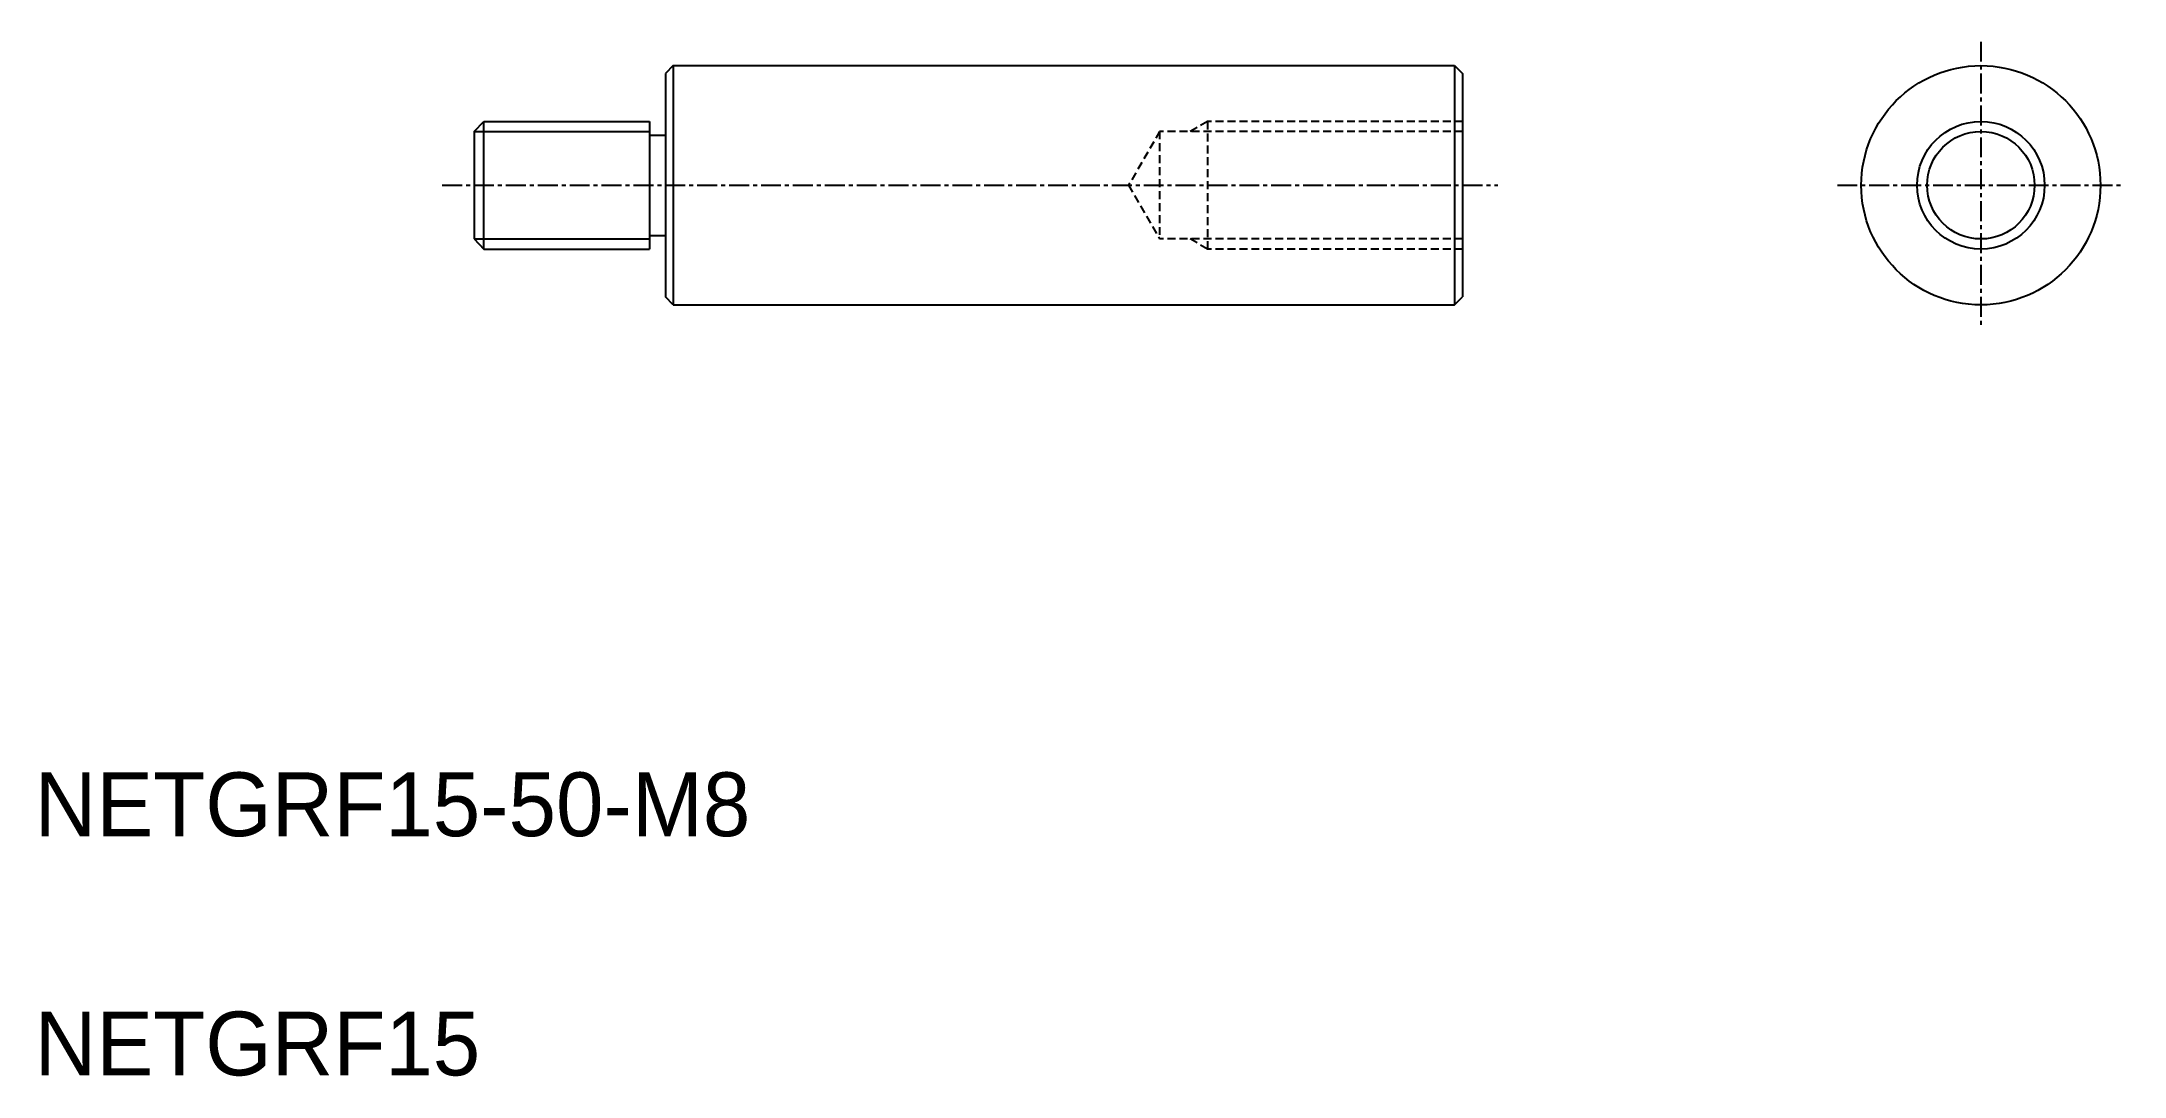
# Model space of a CAD drawing. Extents: x -1318 to -1187, y -457 to -392.
import ezdxf

# ---------------------------------------------------------------- set-up
doc = ezdxf.new("R2010")
doc.units = 0
doc.linetypes.add('CENTER', pattern=[2, 1.25, -0.25, 0.25, -0.25])
doc.linetypes.add('DASHED', pattern=[0.75, 0.5, -0.25])
doc.layers.get('0').update_dxf_attribs({"linetype": 'CONTINUOUS'})
doc.layers.add('CENTER', color=1, linetype='CENTER')

msp = doc.modelspace()

# ---------------------------------------------------------------- linework, layer by layer
at = {"color": 7, "linetype": 'CONTINUOUS'}
for p, q in [((-1278.42, -393.24), (-1278.92, -393.74)), ((-1278.92, -393.74), (-1278.92, -407.74)), ((-1278.42, -393.24), (-1278.42, -408.24)), ((-1278.42, -393.24), (-1229.42, -393.24)), ((-1229.42, -393.24), (-1229.42, -408.24)), ((-1228.92, -393.74), (-1228.92, -407.74)), ((-1290.92, -397.36), (-1290.3, -396.74)), ((-1290.3, -396.74), (-1279.92, -396.74)), ((-1290.3, -404.74), (-1290.3, -396.74)), ((-1279.92, -396.74), (-1279.92, -404.74)), ((-1290.92, -397.36), (-1290.92, -404.11)), ((-1279.92, -397.59), (-1278.92, -397.59)), ((-1290.92, -404.11), (-1290.3, -404.74)), ((-1290.3, -404.74), (-1279.92, -404.74)), ((-1279.92, -403.89), (-1278.92, -403.89)), ((-1278.42, -408.24), (-1278.92, -407.74)), ((-1278.42, -408.24), (-1229.42, -408.24))]:
    msp.add_line(p, q, dxfattribs=at)
at = {"linetype": 'CONTINUOUS'}
for p, q in [((-1229.42, -393.24), (-1228.92, -393.74)), ((-1229.42, -408.24), (-1228.92, -407.74))]:
    msp.add_line(p, q, dxfattribs=at)
at = {"color": 3, "linetype": 'DASHED'}
for p, q in [((-1244.92, -396.74), (-1246, -397.36)), ((-1244.92, -396.74), (-1244.92, -404.74)), ((-1228.92, -396.74), (-1244.92, -396.74)), ((-1247.92, -397.36), (-1249.87, -400.74)), ((-1247.92, -397.36), (-1247.92, -404.11)), ((-1228.92, -397.36), (-1247.92, -397.36)), ((-1249.87, -400.74), (-1247.92, -404.11)), ((-1228.92, -404.11), (-1247.92, -404.11)), ((-1244.92, -404.74), (-1246, -404.11)), ((-1228.92, -404.74), (-1244.92, -404.74))]:
    msp.add_line(p, q, dxfattribs=at)
at = {"color": 3, "linetype": 'CONTINUOUS'}
for p, q in [((-1290.92, -397.36), (-1279.92, -397.36)), ((-1290.92, -404.11), (-1279.92, -404.11))]:
    msp.add_line(p, q, dxfattribs=at)
at = {"color": 7, "linetype": 'CONTINUOUS'}
for radius in [7.5, 3.37]:
    msp.add_circle((-1196.42, -400.74), radius, dxfattribs=at)
at = {"color": 3, "linetype": 'CONTINUOUS'}
msp.add_circle((-1196.42, -400.74), 4, dxfattribs=at)
at = {"layer": 'CENTER', "color": 1, "linetype": 'CENTER'}
for p, q in [((-1196.42, -391.74), (-1196.42, -409.74)), ((-1292.92, -400.74), (-1226.72, -400.74)), ((-1205.42, -400.74), (-1187.42, -400.74))]:
    msp.add_line(p, q, dxfattribs=at)

# ---------------------------------------------------------------- texts
at = {"color": 7, "linetype": 'CONTINUOUS'}
for s, p in [('NETGRF15-50-M8', (-1318.47, -441.56)), ('NETGRF15', (-1318.47, -456.56))]:
    msp.add_text(s, height=4, dxfattribs=at).set_placement(p)

doc.saveas('drawing.dxf')
